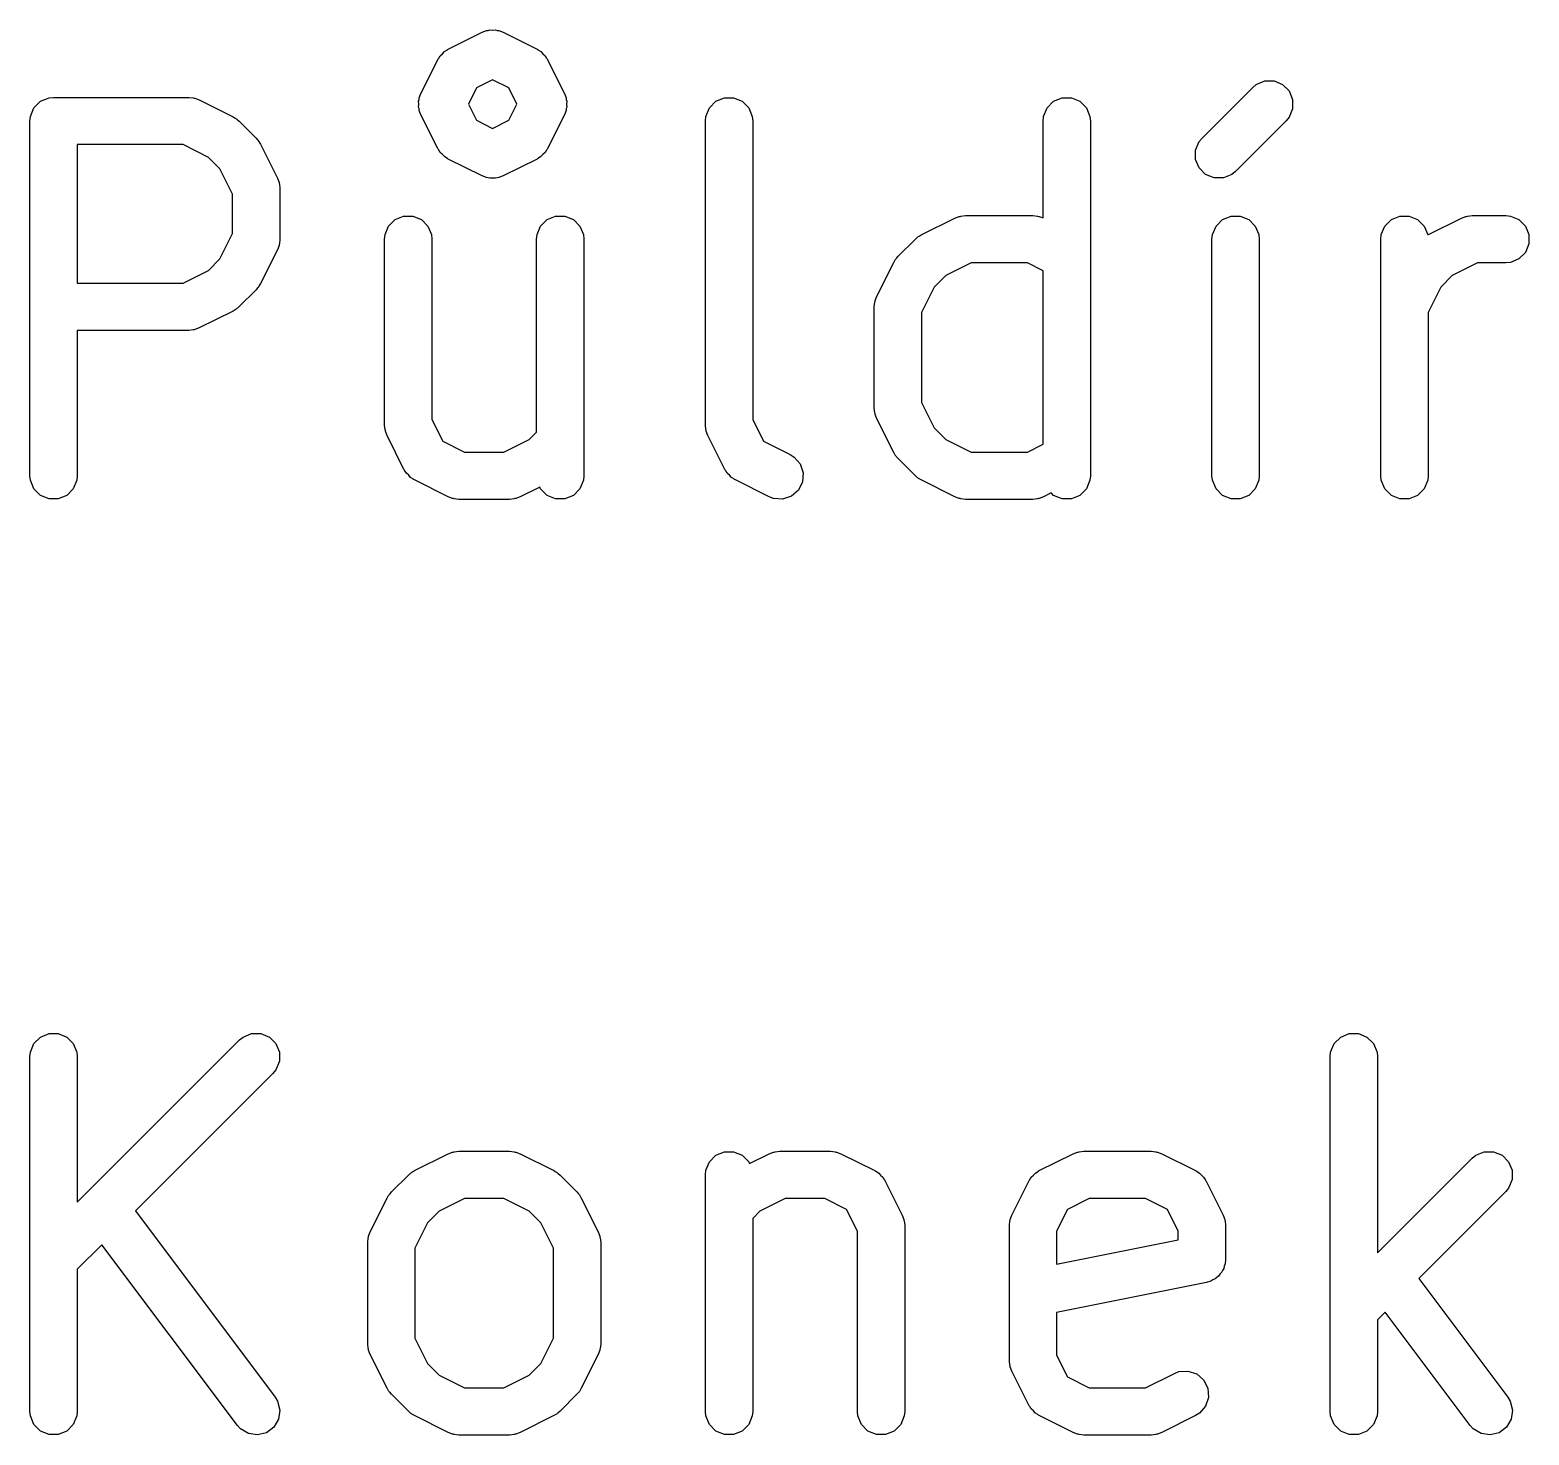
# Model space of a CAD drawing. Header units: inches. Extents: x -2.6 to 7.6, y 0.3 to 5.2.
# Drawn here: x 3.2923 to 3.542, y 4.1372 to 4.3712 of the extents above; entities that cross this region are included whole.
import ezdxf

# ---------------------------------------------------------------- set-up
doc = ezdxf.new("R2010")
doc.units = ezdxf.units.IN
doc.header["$MEASUREMENT"] = 0
doc.layers.add('BLACK', color=250, linetype='CONTINUOUS')

msp = doc.modelspace()

# ---------------------------------------------------------------- linework, layer by layer
at = {"layer": 'BLACK', "linetype": 'CONTINUOUS'}
for p, q in [((3.36198, 4.36798), (3.3676, 4.37079)), ((3.3676, 4.37079), (3.36832, 4.37107)), ((3.36832, 4.37107), (3.36861, 4.37109)), ((3.36861, 4.37109), (3.36887, 4.37118)), ((3.36887, 4.37118), (3.36936, 4.37114)), ((3.36936, 4.37114), (3.36986, 4.37118)), ((3.36986, 4.37118), (3.37012, 4.37109)), ((3.37012, 4.37109), (3.3704, 4.37107)), ((3.3704, 4.37107), (3.37113, 4.37079)), ((3.37113, 4.37079), (3.37675, 4.36798)), ((3.36022, 4.36622), (3.3603, 4.36635)), ((3.3603, 4.36635), (3.36032, 4.36641)), ((3.36032, 4.36641), (3.36039, 4.36648)), ((3.36039, 4.36648), (3.36063, 4.36687)), ((3.36063, 4.36687), (3.361, 4.3672)), ((3.361, 4.3672), (3.36133, 4.36757)), ((3.36133, 4.36757), (3.36172, 4.36781)), ((3.36172, 4.36781), (3.36179, 4.36788)), ((3.36179, 4.36788), (3.36185, 4.3679)), ((3.36185, 4.3679), (3.36198, 4.36798)), ((3.37675, 4.36798), (3.37688, 4.3679)), ((3.37688, 4.3679), (3.37694, 4.36788)), ((3.37694, 4.36788), (3.37701, 4.36781)), ((3.37701, 4.36781), (3.3774, 4.36757)), ((3.3774, 4.36757), (3.37773, 4.3672)), ((3.37773, 4.3672), (3.3781, 4.36687)), ((3.3781, 4.36687), (3.37834, 4.36648)), ((3.37834, 4.36648), (3.37841, 4.36641)), ((3.37841, 4.36641), (3.37843, 4.36635)), ((3.37843, 4.36635), (3.37851, 4.36622)), ((3.35741, 4.3606), (3.36022, 4.36622)), ((3.37851, 4.36622), (3.38132, 4.3606)), ((3.36667, 4.36152), (3.36533, 4.35883)), ((3.36936, 4.36287), (3.36667, 4.36152)), ((3.37205, 4.36152), (3.36936, 4.36287)), ((3.3734, 4.35883), (3.37205, 4.36152)), ((3.4875, 4.35318), (3.49594, 4.36162)), ((3.49594, 4.36162), (3.49654, 4.36211)), ((3.49654, 4.36211), (3.49796, 4.3627)), ((3.49796, 4.3627), (3.49949, 4.3627)), ((3.49949, 4.3627), (3.50091, 4.36211)), ((3.50091, 4.36211), (3.502, 4.36102)), ((3.29298, 4.35821), (3.29406, 4.3593)), ((3.29406, 4.3593), (3.29548, 4.35988)), ((3.29548, 4.35988), (3.29625, 4.35996)), ((3.29625, 4.35996), (3.31875, 4.35996)), ((3.31875, 4.35996), (3.31951, 4.35988)), ((3.31951, 4.35988), (3.31964, 4.35983)), ((3.31964, 4.35983), (3.31979, 4.35982)), ((3.31979, 4.35982), (3.32051, 4.35954)), ((3.32051, 4.35954), (3.32613, 4.35673)), ((3.35702, 4.35933), (3.35711, 4.35959)), ((3.35706, 4.35883), (3.35702, 4.35933)), ((3.35702, 4.35834), (3.35706, 4.35883)), ((3.35711, 4.35959), (3.35713, 4.35987)), ((3.35713, 4.35987), (3.35741, 4.3606)), ((3.36533, 4.35883), (3.36667, 4.35614)), ((3.37205, 4.35614), (3.3734, 4.35883)), ((3.38132, 4.3606), (3.3816, 4.35987)), ((3.3816, 4.35987), (3.38162, 4.35959)), ((3.38162, 4.35959), (3.38171, 4.35933)), ((3.38171, 4.35933), (3.38167, 4.35883)), ((3.38167, 4.35883), (3.38171, 4.35834)), ((3.40546, 4.35821), (3.40655, 4.3593)), ((3.40655, 4.3593), (3.40797, 4.35988)), ((3.40797, 4.35988), (3.4095, 4.35988)), ((3.4095, 4.35988), (3.41092, 4.3593)), ((3.41092, 4.3593), (3.41201, 4.35821)), ((3.4617, 4.35821), (3.46279, 4.3593)), ((3.46279, 4.3593), (3.46421, 4.35988)), ((3.46421, 4.35988), (3.46575, 4.35988)), ((3.46575, 4.35988), (3.46717, 4.3593)), ((3.46717, 4.3593), (3.46825, 4.35821)), ((3.502, 4.36102), (3.50258, 4.3596)), ((3.50258, 4.3596), (3.50258, 4.35807)), ((3.29231, 4.35602), (3.29239, 4.35679)), ((3.29239, 4.35679), (3.29298, 4.35821)), ((3.32613, 4.35673), (3.32646, 4.35652)), ((3.32646, 4.35652), (3.32656, 4.35648)), ((3.32656, 4.35648), (3.32667, 4.3564)), ((3.32667, 4.3564), (3.32678, 4.35632)), ((3.32678, 4.35632), (3.32685, 4.35624)), ((3.35711, 4.35808), (3.35702, 4.35834)), ((3.35713, 4.35779), (3.35711, 4.35808)), ((3.35741, 4.35707), (3.35713, 4.35779)), ((3.36022, 4.35145), (3.35741, 4.35707)), ((3.38132, 4.35707), (3.37851, 4.35145)), ((3.3816, 4.35779), (3.38132, 4.35707)), ((3.38162, 4.35808), (3.3816, 4.35779)), ((3.38171, 4.35834), (3.38162, 4.35808)), ((3.4048, 4.35602), (3.40487, 4.35679)), ((3.40487, 4.35679), (3.40546, 4.35821)), ((3.41201, 4.35821), (3.4126, 4.35679)), ((3.4126, 4.35679), (3.41267, 4.35602)), ((3.46104, 4.35602), (3.46112, 4.35679)), ((3.46112, 4.35679), (3.4617, 4.35821)), ((3.46825, 4.35821), (3.46884, 4.35679)), ((3.46884, 4.35679), (3.46891, 4.35602)), ((3.502, 4.35665), (3.50151, 4.35605)), ((3.50258, 4.35807), (3.502, 4.35665)), ((3.29231, 4.29697), (3.29231, 4.35602)), ((3.32685, 4.35624), (3.32715, 4.35599)), ((3.32715, 4.35599), (3.32997, 4.35318)), ((3.36667, 4.35614), (3.36936, 4.3548)), ((3.36936, 4.3548), (3.37205, 4.35614)), ((3.4048, 4.3054), (3.4048, 4.35602)), ((3.41267, 4.35602), (3.41267, 4.30633)), ((3.46104, 4.33989), (3.46104, 4.35602)), ((3.46891, 4.35602), (3.46891, 4.29697)), ((3.50151, 4.35605), (3.49307, 4.34761)), ((3.31782, 4.35209), (3.30019, 4.35209)), ((3.30019, 4.35209), (3.30019, 4.32903)), ((3.32204, 4.34997), (3.31782, 4.35209)), ((3.32997, 4.35318), (3.33021, 4.35288)), ((3.33021, 4.35288), (3.33029, 4.35281)), ((3.33029, 4.35281), (3.33037, 4.35269)), ((3.33037, 4.35269), (3.33046, 4.35259)), ((3.33046, 4.35259), (3.3305, 4.35249)), ((3.3305, 4.35249), (3.3307, 4.35216)), ((3.3307, 4.35216), (3.33352, 4.34653)), ((3.3603, 4.35132), (3.36022, 4.35145)), ((3.36032, 4.35126), (3.3603, 4.35132)), ((3.37843, 4.35132), (3.37841, 4.35126)), ((3.37851, 4.35145), (3.37843, 4.35132)), ((3.48643, 4.35117), (3.48701, 4.35259)), ((3.48701, 4.35259), (3.4875, 4.35318)), ((3.32395, 4.34807), (3.32204, 4.34997)), ((3.36039, 4.35119), (3.36032, 4.35126)), ((3.36063, 4.3508), (3.36039, 4.35119)), ((3.361, 4.35047), (3.36063, 4.3508)), ((3.36133, 4.3501), (3.361, 4.35047)), ((3.36172, 4.34986), (3.36133, 4.3501)), ((3.36179, 4.34979), (3.36172, 4.34986)), ((3.36185, 4.34977), (3.36179, 4.34979)), ((3.36198, 4.34969), (3.36185, 4.34977)), ((3.3676, 4.34688), (3.36198, 4.34969)), ((3.37675, 4.34969), (3.37113, 4.34688)), ((3.37688, 4.34977), (3.37675, 4.34969)), ((3.37694, 4.34979), (3.37688, 4.34977)), ((3.37701, 4.34986), (3.37694, 4.34979)), ((3.3774, 4.3501), (3.37701, 4.34986)), ((3.37773, 4.35047), (3.3774, 4.3501)), ((3.3781, 4.3508), (3.37773, 4.35047)), ((3.37834, 4.35119), (3.3781, 4.3508)), ((3.37841, 4.35126), (3.37834, 4.35119)), ((3.48643, 4.34963), (3.48643, 4.35117)), ((3.48701, 4.34821), (3.48643, 4.34963)), ((3.32606, 4.34384), (3.32395, 4.34807)), ((3.33352, 4.34653), (3.33379, 4.34581)), ((3.36832, 4.3466), (3.3676, 4.34688)), ((3.36861, 4.34658), (3.36832, 4.3466)), ((3.36887, 4.34649), (3.36861, 4.34658)), ((3.36936, 4.34653), (3.36887, 4.34649)), ((3.36986, 4.34649), (3.36936, 4.34653)), ((3.37012, 4.34658), (3.36986, 4.34649)), ((3.3704, 4.3466), (3.37012, 4.34658)), ((3.37113, 4.34688), (3.3704, 4.3466)), ((3.4881, 4.34712), (3.48701, 4.34821)), ((3.48952, 4.34654), (3.4881, 4.34712)), ((3.49106, 4.34654), (3.48952, 4.34654)), ((3.49247, 4.34712), (3.49106, 4.34654)), ((3.49307, 4.34761), (3.49247, 4.34712)), ((3.32606, 4.33727), (3.32606, 4.34384)), ((3.33379, 4.34581), (3.3338, 4.34567)), ((3.3338, 4.34567), (3.33386, 4.34554)), ((3.33386, 4.34554), (3.33393, 4.34477)), ((3.33393, 4.34477), (3.33393, 4.33634)), ((3.35203, 4.33852), (3.35312, 4.33961)), ((3.35312, 4.33961), (3.35454, 4.3402)), ((3.35454, 4.3402), (3.35607, 4.3402)), ((3.35607, 4.3402), (3.35749, 4.33961)), ((3.35749, 4.33961), (3.35858, 4.33852)), ((3.37734, 4.33852), (3.37843, 4.33961)), ((3.37843, 4.33961), (3.37985, 4.3402)), ((3.37985, 4.3402), (3.38138, 4.3402)), ((3.38138, 4.3402), (3.3828, 4.33961)), ((3.3828, 4.33961), (3.38389, 4.33852)), ((3.44072, 4.33705), (3.44634, 4.33986)), ((3.44634, 4.33986), (3.44706, 4.34013)), ((3.44706, 4.34013), (3.44721, 4.34014)), ((3.44721, 4.34014), (3.44734, 4.3402)), ((3.44734, 4.3402), (3.4481, 4.34027)), ((3.4481, 4.34027), (3.45935, 4.34027)), ((3.45935, 4.34027), (3.46012, 4.3402)), ((3.46012, 4.3402), (3.46025, 4.34014)), ((3.46025, 4.34014), (3.46039, 4.34013)), ((3.46039, 4.34013), (3.46104, 4.33989)), ((3.48983, 4.33852), (3.49091, 4.33961)), ((3.49091, 4.33961), (3.49233, 4.3402)), ((3.49233, 4.3402), (3.49387, 4.3402)), ((3.49387, 4.3402), (3.49529, 4.33961)), ((3.49529, 4.33961), (3.49637, 4.33852)), ((3.51795, 4.33852), (3.51903, 4.33961)), ((3.51903, 4.33961), (3.52045, 4.3402)), ((3.52045, 4.3402), (3.52199, 4.3402)), ((3.52199, 4.3402), (3.52341, 4.33961)), ((3.52341, 4.33961), (3.52449, 4.33852)), ((3.52509, 4.33705), (3.53071, 4.33986)), ((3.53071, 4.33986), (3.53143, 4.34013)), ((3.53143, 4.34013), (3.53157, 4.34014)), ((3.53157, 4.34014), (3.5317, 4.3402)), ((3.5317, 4.3402), (3.53247, 4.34027)), ((3.53247, 4.34027), (3.53809, 4.34027)), ((3.53809, 4.34027), (3.53886, 4.3402)), ((3.53886, 4.3402), (3.54028, 4.33961)), ((3.54028, 4.33961), (3.54137, 4.33852)), ((3.32395, 4.33305), (3.32606, 4.33727)), ((3.33393, 4.33634), (3.33386, 4.33557)), ((3.35137, 4.33634), (3.35144, 4.33711)), ((3.35137, 4.3054), (3.35137, 4.33634)), ((3.35144, 4.33711), (3.35203, 4.33852)), ((3.35858, 4.33852), (3.35917, 4.33711)), ((3.35917, 4.33711), (3.35924, 4.33634)), ((3.35924, 4.33634), (3.35924, 4.30633)), ((3.37668, 4.33634), (3.37675, 4.33711)), ((3.37668, 4.30422), (3.37668, 4.33634)), ((3.37675, 4.33711), (3.37734, 4.33852)), ((3.38389, 4.33852), (3.38447, 4.33711)), ((3.38447, 4.33711), (3.38455, 4.33634)), ((3.38455, 4.33634), (3.38455, 4.29697)), ((3.43688, 4.3335), (3.4397, 4.33631)), ((3.4397, 4.33631), (3.44, 4.33656)), ((3.44, 4.33656), (3.44007, 4.33664)), ((3.44007, 4.33664), (3.44019, 4.33671)), ((3.44019, 4.33671), (3.44029, 4.3368)), ((3.44029, 4.3368), (3.44039, 4.33684)), ((3.44039, 4.33684), (3.44072, 4.33705)), ((3.48916, 4.33634), (3.48924, 4.33711)), ((3.48916, 4.29697), (3.48916, 4.33634)), ((3.48924, 4.33711), (3.48983, 4.33852)), ((3.49637, 4.33852), (3.49696, 4.33711)), ((3.49696, 4.33711), (3.49704, 4.33634)), ((3.49704, 4.33634), (3.49704, 4.29697)), ((3.51728, 4.33634), (3.51736, 4.33711)), ((3.51728, 4.29697), (3.51728, 4.33634)), ((3.51736, 4.33711), (3.51795, 4.33852)), ((3.52449, 4.33852), (3.52508, 4.33711)), ((3.52508, 4.33711), (3.52509, 4.33705)), ((3.54137, 4.33852), (3.54195, 4.33711)), ((3.54195, 4.33711), (3.54195, 4.33557)), ((3.33352, 4.33458), (3.3307, 4.32895)), ((3.33379, 4.3353), (3.33352, 4.33458)), ((3.3338, 4.33544), (3.33379, 4.3353)), ((3.33386, 4.33557), (3.3338, 4.33544)), ((3.54137, 4.33415), (3.54028, 4.33306)), ((3.54195, 4.33557), (3.54137, 4.33415)), ((3.32204, 4.33114), (3.32395, 4.33305)), ((3.43333, 4.32685), (3.43615, 4.33247)), ((3.43615, 4.33247), (3.43636, 4.3328)), ((3.43636, 4.3328), (3.43639, 4.3329)), ((3.43639, 4.3329), (3.43648, 4.33301)), ((3.43648, 4.33301), (3.43656, 4.33313)), ((3.43656, 4.33313), (3.43664, 4.3332)), ((3.43664, 4.3332), (3.43688, 4.3335)), ((3.44903, 4.3324), (3.44481, 4.33029)), ((3.45842, 4.3324), (3.44903, 4.3324)), ((3.46104, 4.33109), (3.45842, 4.3324)), ((3.5334, 4.3324), (3.52918, 4.33029)), ((3.53809, 4.3324), (3.5334, 4.3324)), ((3.53886, 4.33248), (3.53809, 4.3324)), ((3.54028, 4.33306), (3.53886, 4.33248)), ((3.30019, 4.32903), (3.31782, 4.32903)), ((3.31782, 4.32903), (3.32204, 4.33114)), ((3.3307, 4.32895), (3.3305, 4.32862)), ((3.44481, 4.33029), (3.4429, 4.32838)), ((3.46104, 4.30221), (3.46104, 4.33109)), ((3.52918, 4.33029), (3.52727, 4.32838)), ((3.32997, 4.32793), (3.32715, 4.32512)), ((3.33021, 4.32823), (3.32997, 4.32793)), ((3.33029, 4.3283), (3.33021, 4.32823)), ((3.33037, 4.32842), (3.33029, 4.3283)), ((3.33046, 4.32853), (3.33037, 4.32842)), ((3.3305, 4.32862), (3.33046, 4.32853)), ((3.43306, 4.32613), (3.43333, 4.32685)), ((3.4429, 4.32838), (3.44079, 4.32416)), ((3.52727, 4.32838), (3.52516, 4.32416)), ((3.32613, 4.32438), (3.32051, 4.32157)), ((3.32646, 4.32459), (3.32613, 4.32438)), ((3.32656, 4.32463), (3.32646, 4.32459)), ((3.32667, 4.32472), (3.32656, 4.32463)), ((3.32678, 4.32479), (3.32667, 4.32472)), ((3.32685, 4.32487), (3.32678, 4.32479)), ((3.32715, 4.32512), (3.32685, 4.32487)), ((3.43292, 4.32509), (3.43299, 4.32586)), ((3.43292, 4.30822), (3.43292, 4.32509)), ((3.43299, 4.32586), (3.43305, 4.32599)), ((3.43305, 4.32599), (3.43306, 4.32613)), ((3.44079, 4.32416), (3.44079, 4.30915)), ((3.52516, 4.32416), (3.52516, 4.29697)), ((3.32051, 4.32157), (3.31979, 4.32129)), ((3.31875, 4.32115), (3.30019, 4.32115)), ((3.30019, 4.32115), (3.30019, 4.29697)), ((3.31951, 4.32123), (3.31875, 4.32115)), ((3.31964, 4.32128), (3.31951, 4.32123)), ((3.31979, 4.32129), (3.31964, 4.32128)), ((3.44079, 4.30915), (3.4429, 4.30492)), ((3.43299, 4.30745), (3.43292, 4.30822)), ((3.43305, 4.30732), (3.43299, 4.30745)), ((3.43306, 4.30718), (3.43305, 4.30732)), ((3.43333, 4.30646), (3.43306, 4.30718)), ((3.43615, 4.30083), (3.43333, 4.30646)), ((3.35144, 4.30464), (3.35137, 4.3054)), ((3.3515, 4.30451), (3.35144, 4.30464)), ((3.35151, 4.30436), (3.3515, 4.30451)), ((3.35178, 4.30364), (3.35151, 4.30436)), ((3.35924, 4.30633), (3.36105, 4.30271)), ((3.37547, 4.30302), (3.37668, 4.30422)), ((3.40487, 4.30464), (3.4048, 4.3054)), ((3.40493, 4.30451), (3.40487, 4.30464)), ((3.40494, 4.30436), (3.40493, 4.30451)), ((3.40521, 4.30364), (3.40494, 4.30436)), ((3.41267, 4.30633), (3.41448, 4.30271)), ((3.4429, 4.30492), (3.44481, 4.30302)), ((3.35459, 4.29802), (3.35178, 4.30364)), ((3.36105, 4.30271), (3.36467, 4.3009)), ((3.37125, 4.3009), (3.37547, 4.30302)), ((3.40803, 4.29802), (3.40521, 4.30364)), ((3.41448, 4.30271), (3.41893, 4.30049)), ((3.44481, 4.30302), (3.44903, 4.3009)), ((3.45842, 4.3009), (3.46104, 4.30221)), ((3.36467, 4.3009), (3.37125, 4.3009)), ((3.41893, 4.30049), (3.41959, 4.30008)), ((3.41959, 4.30008), (3.42059, 4.29892)), ((3.42059, 4.29892), (3.42108, 4.29746)), ((3.43636, 4.3005), (3.43615, 4.30083)), ((3.43639, 4.3004), (3.43636, 4.3005)), ((3.43648, 4.3003), (3.43639, 4.3004)), ((3.43656, 4.30018), (3.43648, 4.3003)), ((3.43664, 4.30011), (3.43656, 4.30018)), ((3.43688, 4.29981), (3.43664, 4.30011)), ((3.4397, 4.297), (3.43688, 4.29981)), ((3.44903, 4.3009), (3.45842, 4.3009)), ((3.29239, 4.2962), (3.29231, 4.29697)), ((3.30019, 4.29697), (3.30011, 4.2962)), ((3.35468, 4.29789), (3.35459, 4.29802)), ((3.3547, 4.29783), (3.35468, 4.29789)), ((3.35476, 4.29775), (3.3547, 4.29783)), ((3.35501, 4.29737), (3.35476, 4.29775)), ((3.35538, 4.29704), (3.35501, 4.29737)), ((3.3557, 4.29667), (3.35538, 4.29704)), ((3.35609, 4.29642), (3.3557, 4.29667)), ((3.35617, 4.29636), (3.35609, 4.29642)), ((3.38455, 4.29697), (3.38447, 4.2962)), ((3.40811, 4.29789), (3.40803, 4.29802)), ((3.40813, 4.29783), (3.40811, 4.29789)), ((3.40819, 4.29775), (3.40813, 4.29783)), ((3.40844, 4.29737), (3.40819, 4.29775)), ((3.40881, 4.29704), (3.40844, 4.29737)), ((3.40913, 4.29667), (3.40881, 4.29704)), ((3.40952, 4.29642), (3.40913, 4.29667)), ((3.4096, 4.29636), (3.40952, 4.29642)), ((3.42108, 4.29746), (3.42097, 4.29593)), ((3.44, 4.29675), (3.4397, 4.297)), ((3.44007, 4.29667), (3.44, 4.29675)), ((3.44019, 4.29659), (3.44007, 4.29667)), ((3.44029, 4.29651), (3.44019, 4.29659)), ((3.44039, 4.29647), (3.44029, 4.29651)), ((3.44072, 4.29626), (3.44039, 4.29647)), ((3.46891, 4.29697), (3.46884, 4.2962)), ((3.48924, 4.2962), (3.48916, 4.29697)), ((3.49704, 4.29697), (3.49696, 4.2962)), ((3.51736, 4.2962), (3.51728, 4.29697)), ((3.52516, 4.29697), (3.52508, 4.2962)), ((3.29298, 4.29478), (3.29239, 4.2962)), ((3.29406, 4.29369), (3.29298, 4.29478)), ((3.29952, 4.29478), (3.29844, 4.29369)), ((3.30011, 4.2962), (3.29952, 4.29478)), ((3.35623, 4.29634), (3.35617, 4.29636)), ((3.35636, 4.29626), (3.35623, 4.29634)), ((3.36198, 4.29345), (3.35636, 4.29626)), ((3.37721, 4.29508), (3.37394, 4.29345)), ((3.37734, 4.29478), (3.37721, 4.29508)), ((3.37843, 4.29369), (3.37734, 4.29478)), ((3.38389, 4.29478), (3.3828, 4.29369)), ((3.38447, 4.2962), (3.38389, 4.29478)), ((3.40966, 4.29634), (3.4096, 4.29636)), ((3.40979, 4.29626), (3.40966, 4.29634)), ((3.41541, 4.29345), (3.40979, 4.29626)), ((3.42028, 4.29455), (3.41912, 4.29355)), ((3.42097, 4.29593), (3.42028, 4.29455)), ((3.44634, 4.29345), (3.44072, 4.29626)), ((3.4624, 4.29409), (3.46111, 4.29345)), ((3.46279, 4.29369), (3.4624, 4.29409)), ((3.46825, 4.29478), (3.46717, 4.29369)), ((3.46884, 4.2962), (3.46825, 4.29478)), ((3.48983, 4.29478), (3.48924, 4.2962)), ((3.49091, 4.29369), (3.48983, 4.29478)), ((3.49637, 4.29478), (3.49529, 4.29369)), ((3.49696, 4.2962), (3.49637, 4.29478)), ((3.51795, 4.29478), (3.51736, 4.2962)), ((3.51903, 4.29369), (3.51795, 4.29478)), ((3.52449, 4.29478), (3.52341, 4.29369)), ((3.52508, 4.2962), (3.52449, 4.29478)), ((3.29548, 4.29311), (3.29406, 4.29369)), ((3.29702, 4.29311), (3.29548, 4.29311)), ((3.29844, 4.29369), (3.29702, 4.29311)), ((3.3627, 4.29317), (3.36198, 4.29345)), ((3.36284, 4.29316), (3.3627, 4.29317)), ((3.36297, 4.29311), (3.36284, 4.29316)), ((3.36374, 4.29303), (3.36297, 4.29311)), ((3.37218, 4.29303), (3.36374, 4.29303)), ((3.37294, 4.29311), (3.37218, 4.29303)), ((3.37308, 4.29316), (3.37294, 4.29311)), ((3.37322, 4.29317), (3.37308, 4.29316)), ((3.37394, 4.29345), (3.37322, 4.29317)), ((3.37985, 4.29311), (3.37843, 4.29369)), ((3.38138, 4.29311), (3.37985, 4.29311)), ((3.3828, 4.29369), (3.38138, 4.29311)), ((3.41613, 4.29317), (3.41541, 4.29345)), ((3.41766, 4.29306), (3.41613, 4.29317)), ((3.41912, 4.29355), (3.41766, 4.29306)), ((3.44706, 4.29317), (3.44634, 4.29345)), ((3.44721, 4.29316), (3.44706, 4.29317)), ((3.44734, 4.29311), (3.44721, 4.29316)), ((3.4481, 4.29303), (3.44734, 4.29311)), ((3.45935, 4.29303), (3.4481, 4.29303)), ((3.46012, 4.29311), (3.45935, 4.29303)), ((3.46025, 4.29316), (3.46012, 4.29311)), ((3.46039, 4.29317), (3.46025, 4.29316)), ((3.46111, 4.29345), (3.46039, 4.29317)), ((3.46421, 4.29311), (3.46279, 4.29369)), ((3.46575, 4.29311), (3.46421, 4.29311)), ((3.46717, 4.29369), (3.46575, 4.29311)), ((3.49233, 4.29311), (3.49091, 4.29369)), ((3.49387, 4.29311), (3.49233, 4.29311)), ((3.49529, 4.29369), (3.49387, 4.29311)), ((3.52045, 4.29311), (3.51903, 4.29369)), ((3.52199, 4.29311), (3.52045, 4.29311)), ((3.52341, 4.29369), (3.52199, 4.29311)), ((3.29406, 4.20351), (3.29548, 4.2041)), ((3.29548, 4.2041), (3.29702, 4.2041)), ((3.29702, 4.2041), (3.29844, 4.20351)), ((3.32781, 4.20351), (3.32923, 4.2041)), ((3.32923, 4.2041), (3.33076, 4.2041)), ((3.33076, 4.2041), (3.33218, 4.20351)), ((3.5106, 4.20351), (3.51202, 4.2041)), ((3.51202, 4.2041), (3.51355, 4.2041)), ((3.51355, 4.2041), (3.51497, 4.20351)), ((3.29239, 4.201), (3.29298, 4.20242)), ((3.29298, 4.20242), (3.29406, 4.20351)), ((3.29844, 4.20351), (3.29952, 4.20242)), ((3.29952, 4.20242), (3.30011, 4.201)), ((3.30019, 4.17599), (3.32721, 4.20302)), ((3.32721, 4.20302), (3.32781, 4.20351)), ((3.33218, 4.20351), (3.33327, 4.20242)), ((3.33327, 4.20242), (3.33386, 4.201)), ((3.50892, 4.201), (3.50951, 4.20242)), ((3.50951, 4.20242), (3.5106, 4.20351)), ((3.51497, 4.20351), (3.51606, 4.20242)), ((3.51606, 4.20242), (3.51665, 4.201)), ((3.29231, 4.20024), (3.29239, 4.201)), ((3.29231, 4.14118), (3.29231, 4.20024)), ((3.30011, 4.201), (3.30019, 4.20024)), ((3.30019, 4.20024), (3.30019, 4.17599)), ((3.33386, 4.19947), (3.33327, 4.19805)), ((3.33386, 4.201), (3.33386, 4.19947)), ((3.50885, 4.20024), (3.50892, 4.201)), ((3.50885, 4.14118), (3.50885, 4.20024)), ((3.51665, 4.201), (3.51672, 4.20024)), ((3.51672, 4.20024), (3.51672, 4.16756)), ((3.33278, 4.19745), (3.30988, 4.17456)), ((3.33327, 4.19805), (3.33278, 4.19745)), ((3.35636, 4.18126), (3.36198, 4.18407)), ((3.36198, 4.18407), (3.3627, 4.18435)), ((3.3627, 4.18435), (3.36284, 4.18436)), ((3.36284, 4.18436), (3.36297, 4.18441)), ((3.36297, 4.18441), (3.36374, 4.18449)), ((3.36374, 4.18449), (3.37218, 4.18449)), ((3.37218, 4.18449), (3.37294, 4.18441)), ((3.37294, 4.18441), (3.37308, 4.18436)), ((3.37308, 4.18436), (3.37322, 4.18435)), ((3.37322, 4.18435), (3.37394, 4.18407)), ((3.37394, 4.18407), (3.37956, 4.18126)), ((3.40655, 4.18382), (3.40797, 4.18441)), ((3.40797, 4.18441), (3.4095, 4.18441)), ((3.4095, 4.18441), (3.41092, 4.18382)), ((3.41213, 4.18243), (3.41541, 4.18407)), ((3.41541, 4.18407), (3.41613, 4.18435)), ((3.41613, 4.18435), (3.41627, 4.18436)), ((3.41627, 4.18436), (3.4164, 4.18441)), ((3.4164, 4.18441), (3.41717, 4.18449)), ((3.41717, 4.18449), (3.42561, 4.18449)), ((3.42561, 4.18449), (3.42638, 4.18441)), ((3.42638, 4.18441), (3.42651, 4.18436)), ((3.42651, 4.18436), (3.42665, 4.18435)), ((3.42665, 4.18435), (3.42737, 4.18407)), ((3.42737, 4.18407), (3.43299, 4.18126)), ((3.4604, 4.18126), (3.46603, 4.18407)), ((3.46603, 4.18407), (3.46675, 4.18435)), ((3.46675, 4.18435), (3.46689, 4.18436)), ((3.46689, 4.18436), (3.46702, 4.18441)), ((3.46702, 4.18441), (3.46779, 4.18449)), ((3.46779, 4.18449), (3.47904, 4.18449)), ((3.47904, 4.18449), (3.47981, 4.18441)), ((3.47981, 4.18441), (3.47994, 4.18436)), ((3.47994, 4.18436), (3.48008, 4.18435)), ((3.48008, 4.18435), (3.4808, 4.18407)), ((3.4808, 4.18407), (3.48642, 4.18126)), ((3.53309, 4.18382), (3.53451, 4.18441)), ((3.53451, 4.18441), (3.53605, 4.18441)), ((3.53605, 4.18441), (3.53747, 4.18382)), ((3.40487, 4.18132), (3.40546, 4.18274)), ((3.40546, 4.18274), (3.40655, 4.18382)), ((3.41092, 4.18382), (3.41201, 4.18274)), ((3.41201, 4.18274), (3.41213, 4.18243)), ((3.51672, 4.16756), (3.5325, 4.18333)), ((3.5325, 4.18333), (3.53309, 4.18382)), ((3.53747, 4.18382), (3.53856, 4.18274)), ((3.53856, 4.18274), (3.53914, 4.18132)), ((3.35252, 4.17771), (3.35533, 4.18052)), ((3.35533, 4.18052), (3.35563, 4.18077)), ((3.35563, 4.18077), (3.3557, 4.18085)), ((3.3557, 4.18085), (3.35582, 4.18092)), ((3.35582, 4.18092), (3.35593, 4.18101)), ((3.35593, 4.18101), (3.35602, 4.18105)), ((3.35602, 4.18105), (3.35636, 4.18126)), ((3.37956, 4.18126), (3.37989, 4.18105)), ((3.37989, 4.18105), (3.37999, 4.18101)), ((3.37999, 4.18101), (3.3801, 4.18092)), ((3.3801, 4.18092), (3.38021, 4.18085)), ((3.38021, 4.18085), (3.38028, 4.18077)), ((3.38028, 4.18077), (3.38058, 4.18052)), ((3.38058, 4.18052), (3.3834, 4.17771)), ((3.4048, 4.18055), (3.40487, 4.18132)), ((3.4048, 4.14118), (3.4048, 4.18055)), ((3.43299, 4.18126), (3.43312, 4.18118)), ((3.43312, 4.18118), (3.43318, 4.18116)), ((3.43318, 4.18116), (3.43326, 4.18109)), ((3.43326, 4.18109), (3.43365, 4.18085)), ((3.43365, 4.18085), (3.43397, 4.18048)), ((3.43397, 4.18048), (3.43434, 4.18015)), ((3.43434, 4.18015), (3.43459, 4.17976)), ((3.43459, 4.17976), (3.43465, 4.17969)), ((3.43465, 4.17969), (3.43467, 4.17963)), ((3.43467, 4.17963), (3.43475, 4.1795)), ((3.43475, 4.1795), (3.43757, 4.17387)), ((3.45583, 4.17387), (3.45864, 4.1795)), ((3.45864, 4.1795), (3.45873, 4.17963)), ((3.45873, 4.17963), (3.45875, 4.17969)), ((3.45875, 4.17969), (3.45881, 4.17976)), ((3.45881, 4.17976), (3.45906, 4.18015)), ((3.45906, 4.18015), (3.45943, 4.18048)), ((3.45943, 4.18048), (3.45975, 4.18085)), ((3.45975, 4.18085), (3.46014, 4.18109)), ((3.46014, 4.18109), (3.46022, 4.18116)), ((3.46022, 4.18116), (3.46028, 4.18118)), ((3.46028, 4.18118), (3.4604, 4.18126)), ((3.48642, 4.18126), (3.48655, 4.18118)), ((3.48655, 4.18118), (3.48661, 4.18116)), ((3.48661, 4.18116), (3.48669, 4.18109)), ((3.48669, 4.18109), (3.48708, 4.18085)), ((3.48708, 4.18085), (3.4874, 4.18048)), ((3.4874, 4.18048), (3.48777, 4.18015)), ((3.48777, 4.18015), (3.48802, 4.17976)), ((3.48802, 4.17976), (3.48808, 4.17969)), ((3.48808, 4.17969), (3.4881, 4.17963)), ((3.4881, 4.17963), (3.48818, 4.1795)), ((3.48818, 4.1795), (3.491, 4.17387)), ((3.53914, 4.17978), (3.53856, 4.17836)), ((3.53914, 4.18132), (3.53914, 4.17978)), ((3.34897, 4.17106), (3.35178, 4.17669)), ((3.35178, 4.17669), (3.35199, 4.17702)), ((3.35199, 4.17702), (3.35203, 4.17711)), ((3.35203, 4.17711), (3.35212, 4.17722)), ((3.35212, 4.17722), (3.35219, 4.17734)), ((3.35219, 4.17734), (3.35227, 4.17741)), ((3.35227, 4.17741), (3.35252, 4.17771)), ((3.36467, 4.17661), (3.36045, 4.1745)), ((3.37125, 4.17661), (3.36467, 4.17661)), ((3.37547, 4.1745), (3.37125, 4.17661)), ((3.3834, 4.17771), (3.38365, 4.17741)), ((3.38365, 4.17741), (3.38372, 4.17734)), ((3.38372, 4.17734), (3.3838, 4.17722)), ((3.3838, 4.17722), (3.38389, 4.17711)), ((3.38389, 4.17711), (3.38393, 4.17702)), ((3.38393, 4.17702), (3.38413, 4.17669)), ((3.38413, 4.17669), (3.38695, 4.17106)), ((3.4181, 4.17661), (3.41388, 4.1745)), ((3.42468, 4.17661), (3.4181, 4.17661)), ((3.4283, 4.1748), (3.42468, 4.17661)), ((3.46872, 4.17661), (3.4651, 4.1748)), ((3.47811, 4.17661), (3.46872, 4.17661)), ((3.48173, 4.1748), (3.47811, 4.17661)), ((3.53807, 4.17777), (3.52361, 4.16331)), ((3.53856, 4.17836), (3.53807, 4.17777)), ((3.30988, 4.17456), (3.33314, 4.14354)), ((3.36045, 4.1745), (3.35854, 4.17259)), ((3.37738, 4.17259), (3.37547, 4.1745)), ((3.41388, 4.1745), (3.41267, 4.1733)), ((3.43011, 4.17118), (3.4283, 4.1748)), ((3.4651, 4.1748), (3.46329, 4.17118)), ((3.48354, 4.17118), (3.48173, 4.1748)), ((3.35854, 4.17259), (3.35643, 4.16837)), ((3.37949, 4.16837), (3.37738, 4.17259)), ((3.41267, 4.1733), (3.41267, 4.14118)), ((3.43757, 4.17387), (3.43784, 4.17315)), ((3.43784, 4.17315), (3.43785, 4.17301)), ((3.43785, 4.17301), (3.43791, 4.17288)), ((3.43791, 4.17288), (3.43798, 4.17211)), ((3.43798, 4.17211), (3.43798, 4.14118)), ((3.45542, 4.17211), (3.45549, 4.17288)), ((3.45542, 4.14962), (3.45542, 4.17211)), ((3.45549, 4.17288), (3.45555, 4.17301)), ((3.45555, 4.17301), (3.45556, 4.17315)), ((3.45556, 4.17315), (3.45583, 4.17387)), ((3.491, 4.17387), (3.49127, 4.17315)), ((3.49127, 4.17315), (3.49128, 4.17301)), ((3.49128, 4.17301), (3.49134, 4.17288)), ((3.49134, 4.17288), (3.49141, 4.17211)), ((3.49141, 4.17211), (3.49141, 4.16649)), ((3.34855, 4.1693), (3.34863, 4.17007)), ((3.34855, 4.15243), (3.34855, 4.1693)), ((3.34863, 4.17007), (3.34868, 4.1702)), ((3.34868, 4.1702), (3.34869, 4.17034)), ((3.34869, 4.17034), (3.34897, 4.17106)), ((3.38695, 4.17106), (3.38722, 4.17034)), ((3.38722, 4.17034), (3.38723, 4.1702)), ((3.38723, 4.1702), (3.38729, 4.17007)), ((3.38729, 4.17007), (3.38736, 4.1693)), ((3.38736, 4.1693), (3.38736, 4.15243)), ((3.43011, 4.14118), (3.43011, 4.17118)), ((3.46329, 4.17118), (3.46329, 4.16567)), ((3.46329, 4.16567), (3.48354, 4.16972)), ((3.48354, 4.16972), (3.48354, 4.17118)), ((3.30426, 4.16893), (3.30019, 4.16486)), ((3.32685, 4.13882), (3.30426, 4.16893)), ((3.35643, 4.16837), (3.35643, 4.15336)), ((3.37949, 4.15336), (3.37949, 4.16837)), ((3.30019, 4.16486), (3.30019, 4.14118)), ((3.49075, 4.1643), (3.49048, 4.16403)), ((3.4909, 4.16466), (3.49075, 4.1643)), ((3.49111, 4.16499), (3.4909, 4.16466)), ((3.49119, 4.16536), (3.49111, 4.16499)), ((3.49134, 4.16572), (3.49119, 4.16536)), ((3.49141, 4.16649), (3.49134, 4.16572)), ((3.49141, 4.16649), (3.49141, 4.16649)), ((3.49141, 4.16649), (3.49141, 4.16649)), ((3.49141, 4.16649), (3.49141, 4.16649)), ((3.48824, 4.16263), (3.46329, 4.15764)), ((3.48825, 4.16263), (3.48824, 4.16263)), ((3.48824, 4.16263), (3.48824, 4.16263)), ((3.48824, 4.16263), (3.48824, 4.16263)), ((3.48899, 4.16285), (3.48825, 4.16263)), ((3.48931, 4.16307), (3.48899, 4.16285)), ((3.48966, 4.16322), (3.48931, 4.16307)), ((3.48994, 4.16349), (3.48966, 4.16322)), ((3.49026, 4.16371), (3.48994, 4.16349)), ((3.49048, 4.16403), (3.49026, 4.16371)), ((3.52361, 4.16331), (3.53843, 4.14354)), ((3.46329, 4.15764), (3.46329, 4.15055)), ((3.51798, 4.15768), (3.51672, 4.15642)), ((3.53213, 4.13882), (3.51798, 4.15768)), ((3.51672, 4.15642), (3.51672, 4.14118)), ((3.34863, 4.15166), (3.34855, 4.15243)), ((3.34868, 4.15153), (3.34863, 4.15166)), ((3.35643, 4.15336), (3.35854, 4.14914)), ((3.37738, 4.14914), (3.37949, 4.15336)), ((3.38729, 4.15166), (3.38723, 4.15153)), ((3.38736, 4.15243), (3.38729, 4.15166)), ((3.34869, 4.15139), (3.34868, 4.15153)), ((3.34897, 4.15067), (3.34869, 4.15139)), ((3.35178, 4.14504), (3.34897, 4.15067)), ((3.35854, 4.14914), (3.36045, 4.14723)), ((3.37547, 4.14723), (3.37738, 4.14914)), ((3.38695, 4.15067), (3.38413, 4.14504)), ((3.38722, 4.15139), (3.38695, 4.15067)), ((3.38723, 4.15153), (3.38722, 4.15139)), ((3.45549, 4.14885), (3.45542, 4.14962)), ((3.46329, 4.15055), (3.4651, 4.14693)), ((3.36045, 4.14723), (3.36467, 4.14512)), ((3.37125, 4.14512), (3.37547, 4.14723)), ((3.45555, 4.14872), (3.45549, 4.14885)), ((3.45556, 4.14858), (3.45555, 4.14872)), ((3.45583, 4.14786), (3.45556, 4.14858)), ((3.45864, 4.14223), (3.45583, 4.14786)), ((3.4651, 4.14693), (3.46872, 4.14512)), ((3.47811, 4.14512), (3.4829, 4.14751)), ((3.4829, 4.14751), (3.48362, 4.14779)), ((3.48362, 4.14779), (3.48516, 4.1479)), ((3.48516, 4.1479), (3.48661, 4.14741)), ((3.48661, 4.14741), (3.48777, 4.14641)), ((3.35199, 4.14471), (3.35178, 4.14504)), ((3.35203, 4.14462), (3.35199, 4.14471)), ((3.35212, 4.14451), (3.35203, 4.14462)), ((3.35219, 4.14439), (3.35212, 4.14451)), ((3.35227, 4.14432), (3.35219, 4.14439)), ((3.35252, 4.14402), (3.35227, 4.14432)), ((3.36467, 4.14512), (3.37125, 4.14512)), ((3.38365, 4.14432), (3.3834, 4.14402)), ((3.38372, 4.14439), (3.38365, 4.14432)), ((3.3838, 4.14451), (3.38372, 4.14439)), ((3.38389, 4.14462), (3.3838, 4.14451)), ((3.38393, 4.14471), (3.38389, 4.14462)), ((3.38413, 4.14504), (3.38393, 4.14471)), ((3.46872, 4.14512), (3.47811, 4.14512)), ((3.48777, 4.14641), (3.48846, 4.14503)), ((3.48846, 4.14503), (3.48857, 4.1435)), ((3.33314, 4.14354), (3.33354, 4.14288)), ((3.33354, 4.14288), (3.33393, 4.14139)), ((3.35533, 4.14121), (3.35252, 4.14402)), ((3.3834, 4.14402), (3.38058, 4.14121)), ((3.45873, 4.1421), (3.45864, 4.14223)), ((3.45875, 4.14204), (3.45873, 4.1421)), ((3.45881, 4.14197), (3.45875, 4.14204)), ((3.45906, 4.14158), (3.45881, 4.14197)), ((3.48808, 4.14204), (3.48708, 4.14088)), ((3.48857, 4.1435), (3.48808, 4.14204)), ((3.53843, 4.14354), (3.53883, 4.14288)), ((3.53883, 4.14288), (3.53921, 4.14139)), ((3.29239, 4.14041), (3.29231, 4.14118)), ((3.29298, 4.13899), (3.29239, 4.14041)), ((3.30011, 4.14041), (3.29952, 4.13899)), ((3.30019, 4.14118), (3.30011, 4.14041)), ((3.33371, 4.13987), (3.33293, 4.13855)), ((3.33393, 4.14139), (3.33371, 4.13987)), ((3.35563, 4.14096), (3.35533, 4.14121)), ((3.3557, 4.14088), (3.35563, 4.14096)), ((3.35582, 4.14081), (3.3557, 4.14088)), ((3.35593, 4.14072), (3.35582, 4.14081)), ((3.35602, 4.14068), (3.35593, 4.14072)), ((3.35636, 4.14047), (3.35602, 4.14068)), ((3.36198, 4.13766), (3.35636, 4.14047)), ((3.37956, 4.14047), (3.37394, 4.13766)), ((3.37989, 4.14068), (3.37956, 4.14047)), ((3.37999, 4.14072), (3.37989, 4.14068)), ((3.3801, 4.14081), (3.37999, 4.14072)), ((3.38021, 4.14088), (3.3801, 4.14081)), ((3.38028, 4.14096), (3.38021, 4.14088)), ((3.38058, 4.14121), (3.38028, 4.14096)), ((3.40487, 4.14041), (3.4048, 4.14118)), ((3.40546, 4.13899), (3.40487, 4.14041)), ((3.4126, 4.14041), (3.41201, 4.13899)), ((3.41267, 4.14118), (3.4126, 4.14041)), ((3.43018, 4.14041), (3.43011, 4.14118)), ((3.43077, 4.13899), (3.43018, 4.14041)), ((3.43791, 4.14041), (3.43732, 4.13899)), ((3.43798, 4.14118), (3.43791, 4.14041)), ((3.45943, 4.14125), (3.45906, 4.14158)), ((3.45975, 4.14088), (3.45943, 4.14125)), ((3.46014, 4.14064), (3.45975, 4.14088)), ((3.46022, 4.14057), (3.46014, 4.14064)), ((3.46028, 4.14055), (3.46022, 4.14057)), ((3.4604, 4.14047), (3.46028, 4.14055)), ((3.46603, 4.13766), (3.4604, 4.14047)), ((3.48642, 4.14047), (3.4808, 4.13766)), ((3.48708, 4.14088), (3.48642, 4.14047)), ((3.50892, 4.14041), (3.50885, 4.14118)), ((3.50951, 4.13899), (3.50892, 4.14041)), ((3.51665, 4.14041), (3.51606, 4.13899)), ((3.51672, 4.14118), (3.51665, 4.14041)), ((3.539, 4.13987), (3.53821, 4.13855)), ((3.53921, 4.14139), (3.539, 4.13987)), ((3.29406, 4.13791), (3.29298, 4.13899)), ((3.29548, 4.13732), (3.29406, 4.13791)), ((3.29702, 4.13732), (3.29548, 4.13732)), ((3.29844, 4.13791), (3.29702, 4.13732)), ((3.29952, 4.13899), (3.29844, 4.13791)), ((3.32737, 4.13825), (3.32685, 4.13882)), ((3.32869, 4.13747), (3.32737, 4.13825)), ((3.33021, 4.13725), (3.32869, 4.13747)), ((3.3317, 4.13763), (3.33021, 4.13725)), ((3.33293, 4.13855), (3.3317, 4.13763)), ((3.3627, 4.13738), (3.36198, 4.13766)), ((3.36284, 4.13737), (3.3627, 4.13738)), ((3.36297, 4.13732), (3.36284, 4.13737)), ((3.36374, 4.13724), (3.36297, 4.13732)), ((3.37218, 4.13724), (3.36374, 4.13724)), ((3.37294, 4.13732), (3.37218, 4.13724)), ((3.37308, 4.13737), (3.37294, 4.13732)), ((3.37322, 4.13738), (3.37308, 4.13737)), ((3.37394, 4.13766), (3.37322, 4.13738)), ((3.40655, 4.13791), (3.40546, 4.13899)), ((3.40797, 4.13732), (3.40655, 4.13791)), ((3.4095, 4.13732), (3.40797, 4.13732)), ((3.41092, 4.13791), (3.4095, 4.13732)), ((3.41201, 4.13899), (3.41092, 4.13791)), ((3.43186, 4.13791), (3.43077, 4.13899)), ((3.43328, 4.13732), (3.43186, 4.13791)), ((3.43481, 4.13732), (3.43328, 4.13732)), ((3.43623, 4.13791), (3.43481, 4.13732)), ((3.43732, 4.13899), (3.43623, 4.13791)), ((3.46675, 4.13738), (3.46603, 4.13766)), ((3.46689, 4.13737), (3.46675, 4.13738)), ((3.46702, 4.13732), (3.46689, 4.13737)), ((3.46779, 4.13724), (3.46702, 4.13732)), ((3.47904, 4.13724), (3.46779, 4.13724)), ((3.47981, 4.13732), (3.47904, 4.13724)), ((3.47994, 4.13737), (3.47981, 4.13732)), ((3.48008, 4.13738), (3.47994, 4.13737)), ((3.4808, 4.13766), (3.48008, 4.13738)), ((3.5106, 4.13791), (3.50951, 4.13899)), ((3.51202, 4.13732), (3.5106, 4.13791)), ((3.51355, 4.13732), (3.51202, 4.13732)), ((3.51497, 4.13791), (3.51355, 4.13732)), ((3.51606, 4.13899), (3.51497, 4.13791)), ((3.53265, 4.13825), (3.53213, 4.13882)), ((3.53398, 4.13747), (3.53265, 4.13825)), ((3.5355, 4.13725), (3.53398, 4.13747)), ((3.53698, 4.13763), (3.5355, 4.13725)), ((3.53821, 4.13855), (3.53698, 4.13763))]:
    msp.add_line(p, q, dxfattribs=at)

doc.saveas('drawing.dxf')
